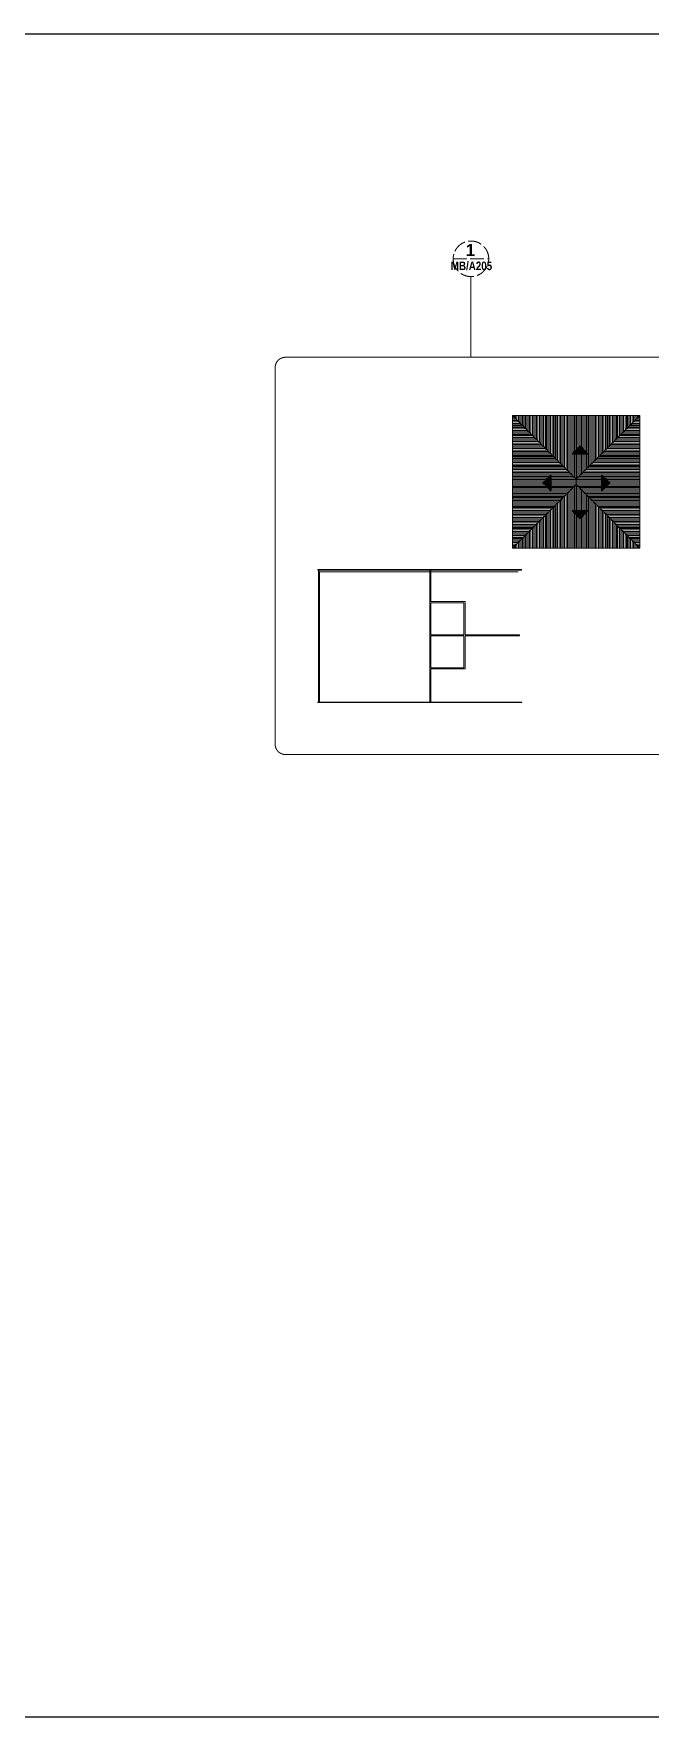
# Model space of a CAD drawing. Header units: inches. Extents: x 22 to 382261, y 22 to 371281.
# Drawn here: x 206809 to 236570, y 193592 to 274891 of the extents above; entities that cross this region are included whole.
import ezdxf

# ---------------------------------------------------------------- set-up
doc = ezdxf.new("R2010")
doc.units = ezdxf.units.IN
doc.header["$MEASUREMENT"] = 0
doc.linetypes.add('_Abbruch_', pattern=[5, 4, -1])
for name, color, linetype, lineweight in [('A-ANNO-SYMB', 150, 'Continuous', 9), ('A-DETL-GENF', 92, 'Continuous', 9), ('A-DETL-THIN', 151, 'Continuous', 9), ('A-GLAZ-CURT', 52, 'Continuous', 9), ('A-ROOF', 132, 'Continuous', 9), ('A-ROOF-PATT', 132, 'Continuous', 9), ('Q-CASE', 31, 'Continuous', 9)]:
    doc.layers.add(name, color=color, linetype=linetype, lineweight=lineweight)
doc.styles.add('Arial Narrow_B_2', font='ARIALNB.TTF', dxfattribs={"height": 437.5})
doc.styles.add('Arial_B', font='arialbd.ttf', dxfattribs={"height": 350.793651})
pattern_1 = [(90, (257748.8, 248554.1), (-495, 3e-14), [])]
pattern_2 = [(0, (257748.8, 248554.1), (0, 495), [])]

# ---------------------------------------------------------------- blocks, each defined once
blk = doc.blocks.new('Casework 25 - Casework 8-692442-02-First floor Plan DIMENSION')
at = {"layer": 'Q-CASE'}
for p, q in [((2881, -1272), (2881, 5023)), ((2883, 5023), (2881, 5023)), ((2883, 5023), (12481, 5023)), ((2883, 5023), (2883, -1272)), ((12481, 5013), (2883, 5013)), ((8261, 5138), (8211, 5138)), ((8211, 5138), (8211, 5128)), ((8211, 5103), (8211, 5023)), ((8211, 5013), (8211, -1267)), ((8261, 5128), (8261, 5138)), ((8261, 5023), (8261, 5103)), ((8261, 3581), (8261, 5013)), ((12481, 5013), (12481, 5023)), ((9911, 3581), (8261, 3581)), ((8261, 1981), (8261, 3531)), ((8261, 3531), (9861, 3531)), ((9861, 3531), (9861, 1981)), ((9911, 1981), (9911, 3581)), ((9861, 1981), (8261, 1981)), ((8261, 381), (8261, 1931)), ((8261, 1931), (9861, 1931)), ((9861, 1931), (9861, 381)), ((12542, 1981), (9911, 1981)), ((9911, 381), (9911, 1931)), ((9911, 1931), (12542, 1931)), ((12542, 1931), (12542, 1981)), ((9861, 381), (8261, 381)), ((8261, -1267), (8261, 331)), ((8261, 331), (9911, 331)), ((9911, 331), (9911, 381)), ((2883, -1267), (12481, -1267)), ((12481, -1272), (12481, -1267))]:
    blk.add_line(p, q, dxfattribs=at)
blk = doc.blocks.new('System Panel - Glazed-V12-02-First floor Plan DIMENSION')
at = {"layer": 'A-GLAZ-CURT'}
for p, q in [((-3187.5, -24.5), (3187.5, -24.5)), ((-3187.5, -24.5), (-3187.5, -49.5)), ((3187.5, -49.5), (-3187.5, -49.5)), ((3187.5, -24.5), (3187.5, -49.5))]:
    blk.add_line(p, q, dxfattribs=at)
blk = doc.blocks.new('System Panel - Glazed-836453-02-First floor Plan DIMENSION')
at = {"layer": 'A-GLAZ-CURT'}
for p, q in [((-4920, 49.5), (4920, 49.5)), ((-4920, 49.5), (-4920, 24.5)), ((4920, 24.5), (-4920, 24.5)), ((4920, 49.5), (4920, 24.5))]:
    blk.add_line(p, q, dxfattribs=at)
blk = doc.blocks.new('System Panel - Glazed-836405-02-First floor Plan DIMENSION')
at = {"layer": 'A-GLAZ-CURT'}
for p, q in [((-4915.25, 49.5), (4915.25, 49.5)), ((-4915.25, 49.5), (-4915.25, 24.5)), ((4915.25, 24.5), (-4915.25, 24.5)), ((4915.25, 49.5), (4915.25, 24.5))]:
    blk.add_line(p, q, dxfattribs=at)
blk = doc.blocks.new('Floor Plan - Metric Callout-744581-02-First floor Plan DIMENSION')
at = {"layer": 'A-ANNO-SYMB', "linetype": '_Abbruch_'}
blk.add_line((-5.2, 0), (5.2, 0), dxfattribs=at)
for start, end in [(360, 180), (180, 360)]:
    blk.add_arc((0, 0), 5.2, start, end, dxfattribs=at)

msp = doc.modelspace()

# ---------------------------------------------------------------- hatches: boundary and pattern name
at = {"layer": 'A-DETL-GENF'}
h = msp.add_hatch(dxfattribs=at)
h.set_pattern_fill('FP_11', style=0, pattern_type=2)
h.set_pattern_definition(pattern_1)
h.paths.add_polyline_path([(232995, 253377.3), (236070, 256452.3), (229920, 256452.3), (232776.9, 253595.4)])
h.paths.add_polyline_path([(233576.9, 254591.4), (232776.9, 254591.4), (233176.9, 254991.4)])
h = msp.add_hatch(dxfattribs=at)
h.set_pattern_fill('FP_12', style=0, pattern_type=2)
h.set_pattern_definition(pattern_2)
h.paths.add_polyline_path([(229920, 250052.3), (232995, 253127.3), (232995, 253377.3), (229920, 256452.3), (229920, 253127.3)])
h.paths.add_polyline_path([(231780.9, 252795.4), (231380.9, 253195.4), (231780.9, 253595.4), (231780.9, 253127.3)])
h = msp.add_hatch(dxfattribs=at)
h.set_pattern_fill('FP_12', style=0, pattern_type=2)
h.set_pattern_definition(pattern_2)
h.paths.add_polyline_path([(236070, 250052.3), (236070, 256452.3), (232995, 253377.3), (232995, 253127.3), (234609.2, 251513.1)])
h.paths.add_polyline_path([(234209.2, 252795.4), (234209.2, 253595.4), (234609.2, 253195.4), (234541.1, 253127.3)])
for points in [[(232995, 254591.4), (233576.9, 254591.4), (233176.9, 254991.4), (232776.9, 254591.4)], [(231780.9, 252795.4), (231780.9, 253595.4), (231380.9, 253195.4), (231449, 253127.3)], [(234209.2, 252795.4), (234609.2, 253195.4), (234209.2, 253595.4), (234209.2, 253127.3)], [(233176.9, 251463.1), (233576.9, 251863.1), (232776.9, 251863.1), (232995, 251645)]]:
    msp.add_hatch(color=7, dxfattribs=at).paths.add_polyline_path(points)
h = msp.add_hatch(dxfattribs=at)
h.set_pattern_fill('FP_11', style=0, pattern_type=2)
h.set_pattern_definition(pattern_1)
h.paths.add_polyline_path([(233781.4, 250052.3), (236070, 250052.3), (232995, 253127.3), (229920, 250052.3), (233576.9, 250052.3)])
h.paths.add_polyline_path([(233176.9, 251463.1), (232776.9, 251863.1), (233576.9, 251863.1)])
at = {"layer": 'A-ROOF-PATT'}
h = msp.add_hatch(dxfattribs=at)
h.set_pattern_fill('FP_6', color=256, style=0, pattern_type=2)
h.set_pattern_definition([(270, (245848.82, 250028.154), (67.742, 4e-15), [])])
h.paths.add_polyline_path([(232995, 253377.3), (236070, 256452.3), (229920, 256452.3), (232776.9, 253595.4)])
h.paths.add_polyline_path([(233576.9, 254591.4), (232776.9, 254591.4), (233176.9, 254991.4)])
h = msp.add_hatch(dxfattribs=at)
h.set_pattern_fill('FP_9', color=256, style=0, pattern_type=2)
h.set_pattern_definition([(0, (242940.446, 248554.095), (0, 67.742), [])])
h.paths.add_polyline_path([(229920, 250052.3), (232995, 253127.3), (232995, 253377.3), (229920, 256452.3), (229920, 253127.3)])
h.paths.add_polyline_path([(231780.9, 252795.4), (231380.9, 253195.4), (231780.9, 253595.4), (231780.9, 253127.3)])
h = msp.add_hatch(dxfattribs=at)
h.set_pattern_fill('FP_7', color=256, style=0, pattern_type=2)
h.set_pattern_definition([(180, (244165.66, 248554.095), (-8e-15, -67.742), [])])
h.paths.add_polyline_path([(236070, 250052.3), (236070, 256452.3), (232995, 253377.3), (232995, 253127.3), (234609.2, 251513.1)])
h.paths.add_polyline_path([(234209.2, 252795.4), (234209.2, 253595.4), (234609.2, 253195.4), (234541.1, 253127.3)])
h = msp.add_hatch(dxfattribs=at)
h.set_pattern_fill('FP_8', color=256, style=0, pattern_type=2)
h.set_pattern_definition([(90, (245848.82, 248758.29), (-67.742, 4e-15), [])])
h.paths.add_polyline_path([(233781.4, 250052.3), (236070, 250052.3), (232995, 253127.3), (229920, 250052.3), (233576.9, 250052.3)])
h.paths.add_polyline_path([(233176.9, 251463.1), (232776.9, 251863.1), (233576.9, 251863.1)])

# ---------------------------------------------------------------- linework, layer by layer
msp.add_lwpolyline([(202735.3, 274890.6), (292071.4, 274890.6), (292071.4, 193592.3), (202735.3, 193592.3)], close=True)
at = {"layer": 'A-ANNO-SYMB', "linetype": '_Abbruch_'}
for p, q in [((227914.5, 259264.1), (227914.5, 263161.2)), ((218464.3, 258769.1), (218464.3, 240578.5)), ((247974.6, 259264.1), (218959.3, 259264.1)), ((218959.3, 240083.5), (247974.6, 240083.5))]:
    msp.add_line(p, q, dxfattribs=at)
for centre, start, end in [((218959.3, 258769.1), 90, 180), ((218959.3, 240578.5), 180, 270)]:
    msp.add_arc(centre, 495, start, end, dxfattribs=at)
at = {"layer": 'A-DETL-THIN'}
for p, q in [((236070, 256452.3), (229920, 256452.3)), ((229920, 256452.3), (232995, 253377.3)), ((232995, 253377.3), (229920, 256452.3)), ((229920, 256452.3), (229920, 250052.3)), ((232995, 253377.3), (236070, 256452.3)), ((236070, 256452.3), (232995, 253377.3)), ((236070, 250052.3), (236070, 256452.3)), ((233176.9, 254991.4), (232776.9, 254591.4)), ((232776.9, 254591.4), (233576.9, 254591.4)), ((233576.9, 254591.4), (233176.9, 254991.4)), ((232995, 253127.3), (229920, 250052.3)), ((229920, 250052.3), (232995, 253127.3)), ((231780.9, 253595.4), (231380.9, 253195.4)), ((231380.9, 253195.4), (231780.9, 252795.4)), ((231780.9, 252795.4), (231780.9, 253595.4)), ((232995, 253127.3), (232995, 253377.3)), ((232995, 253377.3), (232995, 253127.3)), ((236070, 250052.3), (232995, 253127.3)), ((232995, 253127.3), (236070, 250052.3)), ((234609.2, 253195.4), (234209.2, 253595.4)), ((234209.2, 253595.4), (234209.2, 252795.4)), ((234209.2, 252795.4), (234609.2, 253195.4)), ((233576.9, 251863.1), (232776.9, 251863.1)), ((232776.9, 251863.1), (233176.9, 251463.1)), ((233176.9, 251463.1), (233576.9, 251863.1)), ((229920, 250052.3), (236070, 250052.3))]:
    msp.add_line(p, q, dxfattribs=at)
at = {"layer": 'A-ROOF'}
for p, q in [((236070, 256452.3), (229920, 256452.3)), ((229920, 256452.3), (229920, 250052.3)), ((229920, 256452.3), (232995, 253377.3)), ((232995, 253377.3), (236070, 256452.3)), ((236070, 250052.3), (236070, 256452.3)), ((232995, 253127.3), (229920, 250052.3)), ((232995, 253377.3), (232995, 253127.3)), ((232995, 253127.3), (236070, 250052.3)), ((229920, 250052.3), (236070, 250052.3))]:
    msp.add_line(p, q, dxfattribs=at)

# ---------------------------------------------------------------- block references
at = {"layer": 'A-ANNO-SYMB', "linetype": '_Abbruch_', "xscale": 164.9999999999999, "yscale": 164.9999999999999, "zscale": 164.9999999999999}
msp.add_blockref('Floor Plan - Metric Callout-744581-02-First floor Plan DIMENSION', (227914.5, 264019.2), dxfattribs=at)
at = {"layer": 'A-GLAZ-CURT'}
for name, p, rotation in [('System Panel - Glazed-836405-02-First floor Plan DIMENSION', (225440.4, 249036.8), 180), ('System Panel - Glazed-V12-02-First floor Plan DIMENSION', (220597.6, 245775.3), 269.9999999999999), ('System Panel - Glazed-836453-02-First floor Plan DIMENSION', (225445.1, 242636.8), 180)]:
    msp.add_blockref(name, p, dxfattribs=dict(at, rotation=rotation))
at = {"layer": 'Q-CASE'}
msp.add_blockref('Casework 25 - Casework 8-692442-02-First floor Plan DIMENSION', (217716.4, 243884.1), dxfattribs=at)

# ---------------------------------------------------------------- texts
at = {"layer": 'A-ANNO-SYMB', "linetype": '_Abbruch_', "attachment_point": 1}
for s, insert, char_height, width, style in [('\\fArial|b1|i0|c0|p34|;1', (227660.8, 264730.6), 577.5, 555.569, 'Arial_B'), ('MB/A205', (226941.7, 263885.3), 412.5, 2407.468, 'Arial Narrow_B_2')]:
    msp.add_mtext(s, dxfattribs=dict(at, insert=insert, char_height=char_height, width=width, style=style))

doc.saveas('drawing.dxf')
